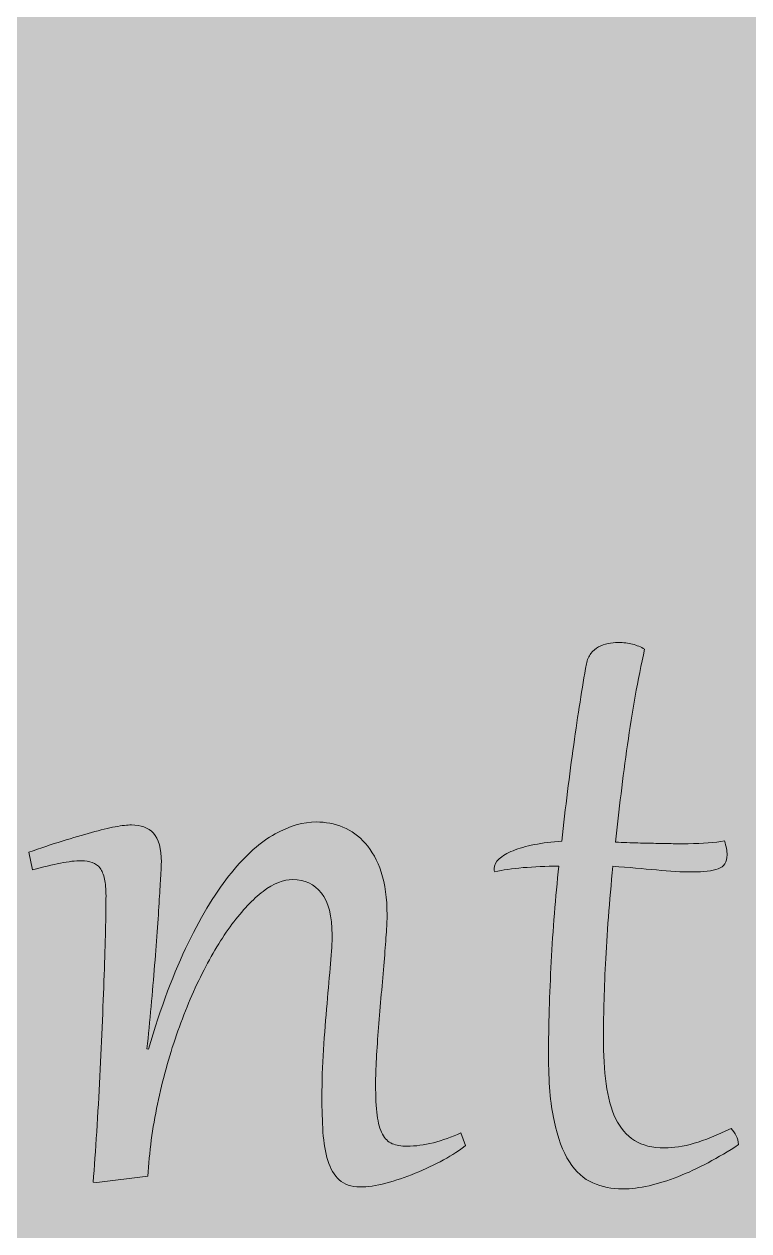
# Model space of a CAD drawing. Extents: x -4214 to -1795, y -2227 to -856.
# Drawn here: x -2501.1 to -2441.2, y -1740.8 to -1641.1 of the extents above; entities that cross this region are included whole.
import ezdxf

# ---------------------------------------------------------------- set-up
doc = ezdxf.new("R2010")
doc.units = 0
doc.header["$MEASUREMENT"] = 0
doc.layers.add('Layer 1', color=7, linetype='Continuous')

# ---------------------------------------------------------------- blocks, each defined once
blk = doc.blocks.new('block 14')
at = {"layer": 'Layer 1', "true_color": 0x2a3f49}
h = blk.add_hatch(color=149, dxfattribs=at)
h.dxf.hatch_style = 2
edge = h.paths.add_edge_path()
edge.add_spline(control_points=[(-2449.842, -1692.73), (-2450.406, -1695.279), (-2450.879, -1697.916), (-2451.263, -1700.635), (-2451.645, -1703.353), (-2451.97, -1706.031), (-2452.239, -1708.678), (-2451.609, -1708.703), (-2450.994, -1708.724), (-2450.395, -1708.739), (-2449.799, -1708.755), (-2449.241, -1708.765), (-2448.724, -1708.78), (-2448.207, -1708.79), (-2447.738, -1708.801), (-2447.316, -1708.801), (-2446.891, -1708.801), (-2446.54, -1708.801), (-2446.259, -1708.801), (-2445.035, -1708.801), (-2444.037, -1708.724), (-2443.256, -1708.575), (-2443.189, -1708.806), (-2443.136, -1709.016), (-2443.095, -1709.2), (-2443.056, -1709.389), (-2443.036, -1709.564), (-2443.036, -1709.727), (-2443.036, -1710.316), (-2443.281, -1710.7), (-2443.77, -1710.874), (-2444.262, -1711.048), (-2444.968, -1711.135), (-2445.895, -1711.135), (-2446.781, -1711.135), (-2447.771, -1711.084), (-2448.865, -1710.971), (-2449.96, -1710.869), (-2451.158, -1710.767), (-2452.461, -1710.669), (-2452.607, -1712.108), (-2452.733, -1713.506), (-2452.832, -1714.873), (-2452.935, -1716.235), (-2453.014, -1717.52), (-2453.076, -1718.728), (-2453.134, -1719.936), (-2453.178, -1721.057), (-2453.206, -1722.092), (-2453.232, -1723.126), (-2453.245, -1724.022), (-2453.245, -1724.79), (-2453.245, -1726.228), (-2453.173, -1727.508), (-2453.024, -1728.635), (-2452.876, -1729.761), (-2452.615, -1730.719), (-2452.239, -1731.507), (-2451.862, -1732.29), (-2451.345, -1732.894), (-2450.687, -1733.309), (-2450.029, -1733.724), (-2449.197, -1733.934), (-2448.191, -1733.934), (-2447.467, -1733.934), (-2446.658, -1733.806), (-2445.765, -1733.55), (-2444.871, -1733.294), (-2443.855, -1732.884), (-2442.713, -1732.321), (-2442.35, -1732.685), (-2442.142, -1733.125), (-2442.089, -1733.652), (-2442.92, -1734.2), (-2443.76, -1734.702), (-2444.607, -1735.152), (-2445.452, -1735.603), (-2446.284, -1735.987), (-2447.103, -1736.309), (-2447.923, -1736.632), (-2448.714, -1736.878), (-2449.479, -1737.052), (-2450.244, -1737.226), (-2450.971, -1737.318), (-2451.655, -1737.318), (-2452.553, -1737.318), (-2453.378, -1737.149), (-2454.123, -1736.821), (-2454.868, -1736.494), (-2455.513, -1735.91), (-2456.055, -1735.07), (-2456.598, -1734.231), (-2457.023, -1733.099), (-2457.325, -1731.676), (-2457.627, -1730.253), (-2457.778, -1728.456), (-2457.778, -1726.28), (-2457.778, -1725.056), (-2457.758, -1723.802), (-2457.717, -1722.501), (-2457.676, -1721.206), (-2457.622, -1719.895), (-2457.555, -1718.564), (-2457.489, -1717.238), (-2457.402, -1715.907), (-2457.294, -1714.581), (-2457.187, -1713.25), (-2457.067, -1711.939), (-2456.931, -1710.654), (-2457.993, -1710.664), (-2458.976, -1710.71), (-2459.882, -1710.782), (-2460.789, -1710.859), (-2461.564, -1710.971), (-2462.207, -1711.135), (-2462.248, -1711.053), (-2462.268, -1710.961), (-2462.268, -1710.854), (-2462.268, -1710.572), (-2462.13, -1710.306), (-2461.856, -1710.06), (-2461.58, -1709.809), (-2461.198, -1709.584), (-2460.707, -1709.384), (-2460.218, -1709.18), (-2459.629, -1709.016), (-2458.945, -1708.877), (-2458.259, -1708.744), (-2457.509, -1708.652), (-2456.69, -1708.596), (-2456.38, -1705.79), (-2456.053, -1703.138), (-2455.702, -1700.645), (-2455.354, -1698.146), (-2455.006, -1695.919), (-2454.655, -1693.958), (-2454.589, -1693.605), (-2454.463, -1693.318), (-2454.284, -1693.093), (-2454.102, -1692.863), (-2453.89, -1692.683), (-2453.649, -1692.545), (-2453.406, -1692.412), (-2453.145, -1692.32), (-2452.863, -1692.264), (-2452.582, -1692.212), (-2452.305, -1692.187), (-2452.036, -1692.187), (-2451.593, -1692.187), (-2451.194, -1692.233), (-2450.838, -1692.325), (-2450.482, -1692.417), (-2450.152, -1692.555), (-2449.842, -1692.73)], knot_values=[0, 0, 0, 0, 1, 1, 1, 2, 2, 2, 3, 3, 3, 4, 4, 4, 5, 5, 5, 6, 6, 6, 7, 7, 7, 8, 8, 8, 9, 9, 9, 10, 10, 10, 11, 11, 11, 12, 12, 12, 13, 13, 13, 14, 14, 14, 15, 15, 15, 16, 16, 16, 17, 17, 17, 18, 18, 18, 19, 19, 19, 20, 20, 20, 21, 21, 21, 22, 22, 22, 23, 23, 23, 24, 24, 24, 25, 25, 25, 26, 26, 26, 27, 27, 27, 28, 28, 28, 29, 29, 29, 30, 30, 30, 31, 31, 31, 32, 32, 32, 33, 33, 33, 34, 34, 34, 35, 35, 35, 36, 36, 36, 37, 37, 37, 38, 38, 38, 39, 39, 39, 40, 40, 40, 41, 41, 41, 42, 42, 42, 43, 43, 43, 44, 44, 44, 45, 45, 45, 46, 46, 46, 47, 47, 47, 48, 48, 48, 49, 49, 49, 50, 50, 50, 51, 51, 51, 51], degree=3, periodic=1)
h = blk.add_hatch(color=149, dxfattribs=at)
h.dxf.hatch_style = 2
edge = h.paths.add_edge_path()
edge.add_spline(control_points=[(-2494.305, -1713.106), (-2494.305, -1712.559), (-2494.346, -1712.093), (-2494.428, -1711.719), (-2494.508, -1711.345), (-2494.633, -1711.043), (-2494.799, -1710.823), (-2494.968, -1710.603), (-2495.178, -1710.444), (-2495.434, -1710.352), (-2495.69, -1710.255), (-2495.992, -1710.209), (-2496.341, -1710.209), (-2496.824, -1710.209), (-2497.4, -1710.275), (-2498.071, -1710.408), (-2498.744, -1710.547), (-2499.51, -1710.726), (-2500.367, -1710.956), (-2500.367, -1710.956), (-2500.669, -1709.502), (-2500.669, -1709.502), (-2499.717, -1709.169), (-2498.801, -1708.862), (-2497.92, -1708.586), (-2497.042, -1708.314), (-2496.233, -1708.074), (-2495.496, -1707.874), (-2494.756, -1707.669), (-2494.106, -1707.516), (-2493.54, -1707.408), (-2492.977, -1707.301), (-2492.534, -1707.249), (-2492.211, -1707.249), (-2491.433, -1707.249), (-2490.827, -1707.48), (-2490.389, -1707.941), (-2489.954, -1708.406), (-2489.736, -1709.2), (-2489.736, -1710.331), (-2489.736, -1710.465), (-2489.749, -1710.777), (-2489.774, -1711.268), (-2489.803, -1711.755), (-2489.838, -1712.379), (-2489.887, -1713.127), (-2489.933, -1713.88), (-2489.989, -1714.745), (-2490.056, -1715.718), (-2490.125, -1716.69), (-2490.202, -1717.73), (-2490.289, -1718.83), (-2490.376, -1719.931), (-2490.473, -1721.068), (-2490.581, -1722.24), (-2490.688, -1723.418), (-2490.801, -1724.59), (-2490.924, -1725.757), (-2490.924, -1725.757), (-2490.801, -1725.778), (-2490.801, -1725.778), (-2489.782, -1722.312), (-2488.686, -1719.388), (-2487.519, -1717.008), (-2486.352, -1714.622), (-2485.164, -1712.692), (-2483.956, -1711.207), (-2482.747, -1709.722), (-2481.544, -1708.652), (-2480.349, -1707.992), (-2479.156, -1707.336), (-2478.014, -1707.009), (-2476.926, -1707.009), (-2476.174, -1707.009), (-2475.449, -1707.147), (-2474.75, -1707.429), (-2474.054, -1707.71), (-2473.432, -1708.161), (-2472.889, -1708.78), (-2472.344, -1709.395), (-2471.911, -1710.193), (-2471.589, -1711.166), (-2471.266, -1712.139), (-2471.105, -1713.316), (-2471.105, -1714.699), (-2471.105, -1715.103), (-2471.131, -1715.641), (-2471.177, -1716.322), (-2471.223, -1716.997), (-2471.282, -1717.755), (-2471.348, -1718.585), (-2471.415, -1719.419), (-2471.492, -1720.3), (-2471.579, -1721.237), (-2471.668, -1722.168), (-2471.745, -1723.085), (-2471.812, -1723.986), (-2471.878, -1724.882), (-2471.934, -1725.737), (-2471.983, -1726.551), (-2472.029, -1727.365), (-2472.052, -1728.072), (-2472.052, -1728.676), (-2472.052, -1729.725), (-2472.009, -1730.575), (-2471.922, -1731.236), (-2471.835, -1731.891), (-2471.691, -1732.413), (-2471.489, -1732.792), (-2471.287, -1733.176), (-2471.018, -1733.437), (-2470.683, -1733.581), (-2470.347, -1733.719), (-2469.938, -1733.79), (-2469.454, -1733.79), (-2468.758, -1733.79), (-2468.033, -1733.693), (-2467.281, -1733.499), (-2466.528, -1733.304), (-2465.77, -1733.033), (-2465.005, -1732.685), (-2465.005, -1732.685), (-2464.621, -1733.729), (-2464.621, -1733.729), (-2465.105, -1734.118), (-2465.716, -1734.517), (-2466.454, -1734.917), (-2467.193, -1735.321), (-2467.969, -1735.69), (-2468.781, -1736.028), (-2469.592, -1736.361), (-2470.401, -1736.632), (-2471.207, -1736.842), (-2472.014, -1737.052), (-2472.725, -1737.154), (-2473.342, -1737.154), (-2474.067, -1737.154), (-2474.638, -1736.96), (-2475.052, -1736.57), (-2475.47, -1736.181), (-2475.782, -1735.649), (-2475.989, -1734.978), (-2476.199, -1734.308), (-2476.332, -1733.524), (-2476.394, -1732.623), (-2476.453, -1731.722), (-2476.483, -1730.76), (-2476.483, -1729.725), (-2476.483, -1728.461), (-2476.44, -1727.16), (-2476.353, -1725.824), (-2476.266, -1724.493), (-2476.169, -1723.218), (-2476.061, -1722.01), (-2475.953, -1720.801), (-2475.856, -1719.706), (-2475.769, -1718.718), (-2475.682, -1717.73), (-2475.639, -1716.941), (-2475.639, -1716.352), (-2475.639, -1714.781), (-2475.933, -1713.624), (-2476.524, -1712.876), (-2477.116, -1712.134), (-2477.899, -1711.76), (-2478.879, -1711.76), (-2479.658, -1711.76), (-2480.477, -1712.088), (-2481.337, -1712.748), (-2482.197, -1713.403), (-2483.052, -1714.304), (-2483.905, -1715.456), (-2484.757, -1716.603), (-2485.576, -1717.96), (-2486.362, -1719.522), (-2487.148, -1721.088), (-2487.854, -1722.778), (-2488.487, -1724.6), (-2489.117, -1726.418), (-2489.641, -1728.322), (-2490.056, -1730.309), (-2490.473, -1732.295), (-2490.734, -1734.282), (-2490.842, -1736.268), (-2490.842, -1736.268), (-2495.05, -1736.791), (-2495.05, -1736.791), (-2495.05, -1736.791), (-2495.373, -1736.77), (-2495.373, -1736.77), (-2495.265, -1735.495), (-2495.166, -1734.108), (-2495.071, -1732.603), (-2494.979, -1731.097), (-2494.889, -1729.572), (-2494.81, -1728.02), (-2494.73, -1726.469), (-2494.659, -1724.933), (-2494.597, -1723.407), (-2494.538, -1721.887), (-2494.485, -1720.464), (-2494.436, -1719.143), (-2494.39, -1717.817), (-2494.357, -1716.634), (-2494.336, -1715.584), (-2494.316, -1714.54), (-2494.305, -1713.711), (-2494.305, -1713.106)], knot_values=[0, 0, 0, 0, 1, 1, 1, 2, 2, 2, 3, 3, 3, 4, 4, 4, 5, 5, 5, 6, 6, 6, 7, 7, 7, 8, 8, 8, 9, 9, 9, 10, 10, 10, 11, 11, 11, 12, 12, 12, 13, 13, 13, 14, 14, 14, 15, 15, 15, 16, 16, 16, 17, 17, 17, 18, 18, 18, 19, 19, 19, 20, 20, 20, 21, 21, 21, 22, 22, 22, 23, 23, 23, 24, 24, 24, 25, 25, 25, 26, 26, 26, 27, 27, 27, 28, 28, 28, 29, 29, 29, 30, 30, 30, 31, 31, 31, 32, 32, 32, 33, 33, 33, 34, 34, 34, 35, 35, 35, 36, 36, 36, 37, 37, 37, 38, 38, 38, 39, 39, 39, 40, 40, 40, 41, 41, 41, 42, 42, 42, 43, 43, 43, 44, 44, 44, 45, 45, 45, 46, 46, 46, 47, 47, 47, 48, 48, 48, 49, 49, 49, 50, 50, 50, 51, 51, 51, 52, 52, 52, 53, 53, 53, 54, 54, 54, 55, 55, 55, 56, 56, 56, 57, 57, 57, 58, 58, 58, 59, 59, 59, 60, 60, 60, 61, 61, 61, 62, 62, 62, 63, 63, 63, 64, 64, 64, 65, 65, 65, 66, 66, 66, 67, 67, 67, 68, 68, 68, 69, 69, 69, 69], degree=3, periodic=1)
at = {"layer": 'Layer 1', "lineweight": 0}
for points, knots in [([(-2449.842, -1692.73), (-2450.406, -1695.279), (-2450.879, -1697.916), (-2451.263, -1700.635), (-2451.645, -1703.353), (-2451.97, -1706.031), (-2452.239, -1708.678), (-2451.609, -1708.703), (-2450.994, -1708.724), (-2450.395, -1708.739), (-2449.799, -1708.755), (-2449.241, -1708.765), (-2448.724, -1708.78), (-2448.207, -1708.79), (-2447.738, -1708.801), (-2447.316, -1708.801), (-2446.891, -1708.801), (-2446.54, -1708.801), (-2446.259, -1708.801), (-2445.035, -1708.801), (-2444.037, -1708.724), (-2443.256, -1708.575), (-2443.189, -1708.806), (-2443.136, -1709.016), (-2443.095, -1709.2), (-2443.056, -1709.389), (-2443.036, -1709.564), (-2443.036, -1709.727), (-2443.036, -1710.316), (-2443.281, -1710.7), (-2443.77, -1710.874), (-2444.262, -1711.048), (-2444.968, -1711.135), (-2445.895, -1711.135), (-2446.781, -1711.135), (-2447.771, -1711.084), (-2448.865, -1710.971), (-2449.96, -1710.869), (-2451.158, -1710.767), (-2452.461, -1710.669), (-2452.607, -1712.108), (-2452.733, -1713.506), (-2452.832, -1714.873), (-2452.935, -1716.235), (-2453.014, -1717.52), (-2453.076, -1718.728), (-2453.134, -1719.936), (-2453.178, -1721.057), (-2453.206, -1722.092), (-2453.232, -1723.126), (-2453.245, -1724.022), (-2453.245, -1724.79), (-2453.245, -1726.228), (-2453.173, -1727.508), (-2453.024, -1728.635), (-2452.876, -1729.761), (-2452.615, -1730.719), (-2452.239, -1731.507), (-2451.862, -1732.29), (-2451.345, -1732.894), (-2450.687, -1733.309), (-2450.029, -1733.724), (-2449.197, -1733.934), (-2448.191, -1733.934), (-2447.467, -1733.934), (-2446.658, -1733.806), (-2445.765, -1733.55), (-2444.871, -1733.294), (-2443.855, -1732.884), (-2442.713, -1732.321), (-2442.35, -1732.685), (-2442.142, -1733.125), (-2442.089, -1733.652), (-2442.92, -1734.2), (-2443.76, -1734.702), (-2444.607, -1735.152), (-2445.452, -1735.603), (-2446.284, -1735.987), (-2447.103, -1736.309), (-2447.923, -1736.632), (-2448.714, -1736.878), (-2449.479, -1737.052), (-2450.244, -1737.226), (-2450.971, -1737.318), (-2451.655, -1737.318), (-2452.553, -1737.318), (-2453.378, -1737.149), (-2454.123, -1736.821), (-2454.868, -1736.494), (-2455.513, -1735.91), (-2456.055, -1735.07), (-2456.598, -1734.231), (-2457.023, -1733.099), (-2457.325, -1731.676), (-2457.627, -1730.253), (-2457.778, -1728.456), (-2457.778, -1726.28), (-2457.778, -1725.056), (-2457.758, -1723.802), (-2457.717, -1722.501), (-2457.676, -1721.206), (-2457.622, -1719.895), (-2457.555, -1718.564), (-2457.489, -1717.238), (-2457.402, -1715.907), (-2457.294, -1714.581), (-2457.187, -1713.25), (-2457.067, -1711.939), (-2456.931, -1710.654), (-2457.993, -1710.664), (-2458.976, -1710.71), (-2459.882, -1710.782), (-2460.789, -1710.859), (-2461.564, -1710.971), (-2462.207, -1711.135), (-2462.248, -1711.053), (-2462.268, -1710.961), (-2462.268, -1710.854), (-2462.268, -1710.572), (-2462.13, -1710.306), (-2461.856, -1710.06), (-2461.58, -1709.809), (-2461.198, -1709.584), (-2460.707, -1709.384), (-2460.218, -1709.18), (-2459.629, -1709.016), (-2458.945, -1708.877), (-2458.259, -1708.744), (-2457.509, -1708.652), (-2456.69, -1708.596), (-2456.38, -1705.79), (-2456.053, -1703.138), (-2455.702, -1700.645), (-2455.354, -1698.146), (-2455.006, -1695.919), (-2454.655, -1693.958), (-2454.589, -1693.605), (-2454.463, -1693.318), (-2454.284, -1693.093), (-2454.102, -1692.863), (-2453.89, -1692.683), (-2453.649, -1692.545), (-2453.406, -1692.412), (-2453.145, -1692.32), (-2452.863, -1692.264), (-2452.582, -1692.212), (-2452.305, -1692.187), (-2452.036, -1692.187), (-2451.593, -1692.187), (-2451.194, -1692.233), (-2450.838, -1692.325), (-2450.482, -1692.417), (-2450.152, -1692.555), (-2449.842, -1692.73)], [0, 0, 0, 0, 1, 1, 1, 2, 2, 2, 3, 3, 3, 4, 4, 4, 5, 5, 5, 6, 6, 6, 7, 7, 7, 8, 8, 8, 9, 9, 9, 10, 10, 10, 11, 11, 11, 12, 12, 12, 13, 13, 13, 14, 14, 14, 15, 15, 15, 16, 16, 16, 17, 17, 17, 18, 18, 18, 19, 19, 19, 20, 20, 20, 21, 21, 21, 22, 22, 22, 23, 23, 23, 24, 24, 24, 25, 25, 25, 26, 26, 26, 27, 27, 27, 28, 28, 28, 29, 29, 29, 30, 30, 30, 31, 31, 31, 32, 32, 32, 33, 33, 33, 34, 34, 34, 35, 35, 35, 36, 36, 36, 37, 37, 37, 38, 38, 38, 39, 39, 39, 40, 40, 40, 41, 41, 41, 42, 42, 42, 43, 43, 43, 44, 44, 44, 45, 45, 45, 46, 46, 46, 47, 47, 47, 48, 48, 48, 49, 49, 49, 50, 50, 50, 51, 51, 51, 51]), ([(-2494.305, -1713.106), (-2494.305, -1712.559), (-2494.346, -1712.093), (-2494.428, -1711.719), (-2494.508, -1711.345), (-2494.633, -1711.043), (-2494.799, -1710.823), (-2494.968, -1710.603), (-2495.178, -1710.444), (-2495.434, -1710.352), (-2495.69, -1710.255), (-2495.992, -1710.209), (-2496.341, -1710.209), (-2496.824, -1710.209), (-2497.4, -1710.275), (-2498.071, -1710.408), (-2498.744, -1710.547), (-2499.51, -1710.726), (-2500.367, -1710.956), (-2500.367, -1710.956), (-2500.669, -1709.502), (-2500.669, -1709.502), (-2499.717, -1709.169), (-2498.801, -1708.862), (-2497.92, -1708.586), (-2497.042, -1708.314), (-2496.233, -1708.074), (-2495.496, -1707.874), (-2494.756, -1707.669), (-2494.106, -1707.516), (-2493.54, -1707.408), (-2492.977, -1707.301), (-2492.534, -1707.249), (-2492.211, -1707.249), (-2491.433, -1707.249), (-2490.827, -1707.48), (-2490.389, -1707.941), (-2489.954, -1708.406), (-2489.736, -1709.2), (-2489.736, -1710.331), (-2489.736, -1710.465), (-2489.749, -1710.777), (-2489.774, -1711.268), (-2489.803, -1711.755), (-2489.838, -1712.379), (-2489.887, -1713.127), (-2489.933, -1713.88), (-2489.989, -1714.745), (-2490.056, -1715.718), (-2490.125, -1716.69), (-2490.202, -1717.73), (-2490.289, -1718.83), (-2490.376, -1719.931), (-2490.473, -1721.068), (-2490.581, -1722.24), (-2490.688, -1723.418), (-2490.801, -1724.59), (-2490.924, -1725.757), (-2490.924, -1725.757), (-2490.801, -1725.778), (-2490.801, -1725.778), (-2489.782, -1722.312), (-2488.686, -1719.388), (-2487.519, -1717.008), (-2486.352, -1714.622), (-2485.164, -1712.692), (-2483.956, -1711.207), (-2482.747, -1709.722), (-2481.544, -1708.652), (-2480.349, -1707.992), (-2479.156, -1707.336), (-2478.014, -1707.009), (-2476.926, -1707.009), (-2476.174, -1707.009), (-2475.449, -1707.147), (-2474.75, -1707.429), (-2474.054, -1707.71), (-2473.432, -1708.161), (-2472.889, -1708.78), (-2472.344, -1709.395), (-2471.911, -1710.193), (-2471.589, -1711.166), (-2471.266, -1712.139), (-2471.105, -1713.316), (-2471.105, -1714.699), (-2471.105, -1715.103), (-2471.131, -1715.641), (-2471.177, -1716.322), (-2471.223, -1716.997), (-2471.282, -1717.755), (-2471.348, -1718.585), (-2471.415, -1719.419), (-2471.492, -1720.3), (-2471.579, -1721.237), (-2471.668, -1722.168), (-2471.745, -1723.085), (-2471.812, -1723.986), (-2471.878, -1724.882), (-2471.934, -1725.737), (-2471.983, -1726.551), (-2472.029, -1727.365), (-2472.052, -1728.072), (-2472.052, -1728.676), (-2472.052, -1729.725), (-2472.009, -1730.575), (-2471.922, -1731.236), (-2471.835, -1731.891), (-2471.691, -1732.413), (-2471.489, -1732.792), (-2471.287, -1733.176), (-2471.018, -1733.437), (-2470.683, -1733.581), (-2470.347, -1733.719), (-2469.938, -1733.79), (-2469.454, -1733.79), (-2468.758, -1733.79), (-2468.033, -1733.693), (-2467.281, -1733.499), (-2466.528, -1733.304), (-2465.77, -1733.033), (-2465.005, -1732.685), (-2465.005, -1732.685), (-2464.621, -1733.729), (-2464.621, -1733.729), (-2465.105, -1734.118), (-2465.716, -1734.517), (-2466.454, -1734.917), (-2467.193, -1735.321), (-2467.969, -1735.69), (-2468.781, -1736.028), (-2469.592, -1736.361), (-2470.401, -1736.632), (-2471.207, -1736.842), (-2472.014, -1737.052), (-2472.725, -1737.154), (-2473.342, -1737.154), (-2474.067, -1737.154), (-2474.638, -1736.96), (-2475.052, -1736.57), (-2475.47, -1736.181), (-2475.782, -1735.649), (-2475.989, -1734.978), (-2476.199, -1734.308), (-2476.332, -1733.524), (-2476.394, -1732.623), (-2476.453, -1731.722), (-2476.483, -1730.76), (-2476.483, -1729.725), (-2476.483, -1728.461), (-2476.44, -1727.16), (-2476.353, -1725.824), (-2476.266, -1724.493), (-2476.169, -1723.218), (-2476.061, -1722.01), (-2475.953, -1720.801), (-2475.856, -1719.706), (-2475.769, -1718.718), (-2475.682, -1717.73), (-2475.639, -1716.941), (-2475.639, -1716.352), (-2475.639, -1714.781), (-2475.933, -1713.624), (-2476.524, -1712.876), (-2477.116, -1712.134), (-2477.899, -1711.76), (-2478.879, -1711.76), (-2479.658, -1711.76), (-2480.477, -1712.088), (-2481.337, -1712.748), (-2482.197, -1713.403), (-2483.052, -1714.304), (-2483.905, -1715.456), (-2484.757, -1716.603), (-2485.576, -1717.96), (-2486.362, -1719.522), (-2487.148, -1721.088), (-2487.854, -1722.778), (-2488.487, -1724.6), (-2489.117, -1726.418), (-2489.641, -1728.322), (-2490.056, -1730.309), (-2490.473, -1732.295), (-2490.734, -1734.282), (-2490.842, -1736.268), (-2490.842, -1736.268), (-2495.05, -1736.791), (-2495.05, -1736.791), (-2495.05, -1736.791), (-2495.373, -1736.77), (-2495.373, -1736.77), (-2495.265, -1735.495), (-2495.166, -1734.108), (-2495.071, -1732.603), (-2494.979, -1731.097), (-2494.889, -1729.572), (-2494.81, -1728.02), (-2494.73, -1726.469), (-2494.659, -1724.933), (-2494.597, -1723.407), (-2494.538, -1721.887), (-2494.485, -1720.464), (-2494.436, -1719.143), (-2494.39, -1717.817), (-2494.357, -1716.634), (-2494.336, -1715.584), (-2494.316, -1714.54), (-2494.305, -1713.711), (-2494.305, -1713.106)], [0, 0, 0, 0, 1, 1, 1, 2, 2, 2, 3, 3, 3, 4, 4, 4, 5, 5, 5, 6, 6, 6, 7, 7, 7, 8, 8, 8, 9, 9, 9, 10, 10, 10, 11, 11, 11, 12, 12, 12, 13, 13, 13, 14, 14, 14, 15, 15, 15, 16, 16, 16, 17, 17, 17, 18, 18, 18, 19, 19, 19, 20, 20, 20, 21, 21, 21, 22, 22, 22, 23, 23, 23, 24, 24, 24, 25, 25, 25, 26, 26, 26, 27, 27, 27, 28, 28, 28, 29, 29, 29, 30, 30, 30, 31, 31, 31, 32, 32, 32, 33, 33, 33, 34, 34, 34, 35, 35, 35, 36, 36, 36, 37, 37, 37, 38, 38, 38, 39, 39, 39, 40, 40, 40, 41, 41, 41, 42, 42, 42, 43, 43, 43, 44, 44, 44, 45, 45, 45, 46, 46, 46, 47, 47, 47, 48, 48, 48, 49, 49, 49, 50, 50, 50, 51, 51, 51, 52, 52, 52, 53, 53, 53, 54, 54, 54, 55, 55, 55, 56, 56, 56, 57, 57, 57, 58, 58, 58, 59, 59, 59, 60, 60, 60, 61, 61, 61, 62, 62, 62, 63, 63, 63, 64, 64, 64, 65, 65, 65, 66, 66, 66, 67, 67, 67, 68, 68, 68, 69, 69, 69, 69])]:
    blk.add_open_spline(points, degree=3, knots=knots, dxfattribs=at)
blk = doc.blocks.new('block 13')
at = {"layer": 'Layer 1'}
blk.add_blockref('block 14', (0, 0), dxfattribs=at)
blk = doc.blocks.new('block 3')
at = {"layer": 'Layer 1'}
blk.add_blockref('block 13', (0, 0), dxfattribs=at)
blk = doc.blocks.new('block 2')
at = {"layer": 'Layer 1', "true_color": 0xd1f7fe}
h = blk.add_hatch(color=7, dxfattribs=at)
h.dxf.hatch_style = 2
edge = h.paths.add_edge_path()
edge.add_spline(control_points=[(-1794.659, -1541.431), (-1798.649, -1538.412), (-1802.263, -1532.957), (-1802.263, -1532.957), (-1818.61, -1510.462), (-1812.956, -1476.786), (-1816.44, -1444.447), (-1820.965, -1402.431), (-1845.854, -1390.896), (-1845.854, -1390.896), (-1804.05, -1322.514), (-1892.292, -1300.542), (-1892.292, -1235.18), (-1892.292, -1185.07), (-1862.628, -1142.357), (-1862.628, -1091.812), (-1862.628, -1048.7), (-1902.166, -1036.972), (-1902.166, -1036.972), (-1867.403, -1000.374), (-1890.029, -934.189), (-1946.844, -934.189), (-2005.099, -934.189), (-2041.371, -964.397), (-2090.141, -964.397), (-2164.557, -964.397), (-2207.797, -887.503), (-2269.21, -938.656), (-2361.653, -869.927), (-2476.864, -966.117), (-2551.279, -966.117), (-2625.692, -966.117), (-2641.586, -875.556), (-2696.264, -901.096), (-2661.195, -910.159), (-2669.29, -950.941), (-2696.643, -950.941), (-2728.631, -950.941), (-2744.91, -917.987), (-2781.111, -917.987), (-2815.612, -917.987), (-2899.41, -972.274), (-2996.855, -864.274), (-2996.855, -864.274), (-2999.685, -861.048), (-3004.227, -855.723), (-3008.771, -861.048), (-3011.602, -864.274), (-3011.602, -864.274), (-3109.046, -972.274), (-3192.844, -917.987), (-3227.345, -917.987), (-3263.546, -917.987), (-3279.825, -950.941), (-3311.816, -950.941), (-3339.168, -950.941), (-3347.261, -910.159), (-3312.192, -901.096), (-3366.87, -875.556), (-3382.764, -966.117), (-3457.177, -966.117), (-3531.593, -966.117), (-3646.803, -869.927), (-3739.248, -938.656), (-3800.66, -887.503), (-3843.9, -964.397), (-3918.315, -964.397), (-3967.085, -964.397), (-4003.357, -934.189), (-4061.612, -934.189), (-4118.429, -934.189), (-4141.053, -1000.374), (-4106.29, -1036.972), (-4106.29, -1036.972), (-4145.828, -1048.7), (-4145.828, -1091.812), (-4145.828, -1142.357), (-4116.166, -1185.07), (-4116.166, -1235.18), (-4116.166, -1300.542), (-4204.407, -1322.514), (-4162.603, -1390.896), (-4162.603, -1390.896), (-4187.491, -1402.431), (-4192.018, -1444.447), (-4195.5, -1476.786), (-4189.846, -1510.462), (-4206.193, -1532.957), (-4206.193, -1532.957), (-4209.854, -1538.247), (-4213.797, -1541.431), (-4209.783, -1544.99), (-4206.193, -1549.904), (-4206.193, -1549.904), (-4189.846, -1572.399), (-4195.5, -1606.075), (-4192.018, -1638.414), (-4187.491, -1680.43), (-4162.603, -1691.965), (-4162.603, -1691.965), (-4204.407, -1760.348), (-4116.166, -1782.319), (-4116.166, -1847.681), (-4116.166, -1897.791), (-4145.828, -1940.504), (-4145.828, -1991.049), (-4145.828, -2034.161), (-4106.29, -2045.889), (-4106.29, -2045.889), (-4141.053, -2082.487), (-4118.429, -2148.672), (-4061.612, -2148.672), (-4003.357, -2148.672), (-3967.085, -2118.464), (-3918.315, -2118.464), (-3843.9, -2118.464), (-3800.66, -2195.358), (-3739.248, -2144.207), (-3646.803, -2212.934), (-3531.593, -2116.744), (-3457.177, -2116.744), (-3382.764, -2116.744), (-3366.87, -2207.305), (-3312.192, -2181.765), (-3347.261, -2172.702), (-3339.168, -2131.92), (-3311.816, -2131.92), (-3279.825, -2131.92), (-3263.546, -2164.874), (-3227.345, -2164.874), (-3192.844, -2164.874), (-3109.046, -2110.587), (-3011.602, -2218.587), (-3011.602, -2218.587), (-3008.771, -2221.813), (-3004.227, -2227.138), (-2999.685, -2221.813), (-2996.855, -2218.587), (-2996.855, -2218.587), (-2899.41, -2110.587), (-2815.612, -2164.874), (-2781.111, -2164.874), (-2744.91, -2164.874), (-2728.631, -2131.92), (-2696.643, -2131.92), (-2669.29, -2131.92), (-2661.195, -2172.702), (-2696.264, -2181.765), (-2641.586, -2207.305), (-2625.692, -2116.744), (-2551.279, -2116.744), (-2476.864, -2116.744), (-2361.653, -2212.934), (-2269.21, -2144.207), (-2207.797, -2195.358), (-2164.557, -2118.464), (-2090.141, -2118.464), (-2041.371, -2118.464), (-2005.099, -2148.672), (-1946.844, -2148.672), (-1890.029, -2148.672), (-1867.403, -2082.487), (-1902.166, -2045.889), (-1902.166, -2045.889), (-1862.628, -2034.161), (-1862.628, -1991.049), (-1862.628, -1940.504), (-1892.292, -1897.791), (-1892.292, -1847.681), (-1892.292, -1782.319), (-1804.05, -1760.348), (-1845.854, -1691.965), (-1845.854, -1691.965), (-1820.965, -1680.43), (-1816.44, -1638.414), (-1812.956, -1606.075), (-1818.61, -1572.399), (-1802.263, -1549.904), (-1802.263, -1549.904), (-1799.123, -1544.754), (-1794.659, -1541.431)], knot_values=[0, 0, 0, 0, 1, 1, 1, 2, 2, 2, 3, 3, 3, 4, 4, 4, 5, 5, 5, 6, 6, 6, 7, 7, 7, 8, 8, 8, 9, 9, 9, 10, 10, 10, 11, 11, 11, 12, 12, 12, 13, 13, 13, 14, 14, 14, 15, 15, 15, 16, 16, 16, 17, 17, 17, 18, 18, 18, 19, 19, 19, 20, 20, 20, 21, 21, 21, 22, 22, 22, 23, 23, 23, 24, 24, 24, 25, 25, 25, 26, 26, 26, 27, 27, 27, 28, 28, 28, 29, 29, 29, 30, 30, 30, 31, 31, 31, 32, 32, 32, 33, 33, 33, 34, 34, 34, 35, 35, 35, 36, 36, 36, 37, 37, 37, 38, 38, 38, 39, 39, 39, 40, 40, 40, 41, 41, 41, 42, 42, 42, 43, 43, 43, 44, 44, 44, 45, 45, 45, 46, 46, 46, 47, 47, 47, 48, 48, 48, 49, 49, 49, 50, 50, 50, 51, 51, 51, 52, 52, 52, 53, 53, 53, 54, 54, 54, 55, 55, 55, 56, 56, 56, 57, 57, 57, 58, 58, 58, 59, 59, 59, 60, 60, 60, 60], degree=3, periodic=1)
at = {"layer": 'Layer 1', "lineweight": 0}
blk.add_open_spline([(-1794.659, -1541.431), (-1798.649, -1538.412), (-1802.263, -1532.957), (-1802.263, -1532.957), (-1818.61, -1510.462), (-1812.956, -1476.786), (-1816.44, -1444.447), (-1820.965, -1402.431), (-1845.854, -1390.896), (-1845.854, -1390.896), (-1804.05, -1322.514), (-1892.292, -1300.542), (-1892.292, -1235.18), (-1892.292, -1185.07), (-1862.628, -1142.357), (-1862.628, -1091.812), (-1862.628, -1048.7), (-1902.166, -1036.972), (-1902.166, -1036.972), (-1867.403, -1000.374), (-1890.029, -934.189), (-1946.844, -934.189), (-2005.099, -934.189), (-2041.371, -964.397), (-2090.141, -964.397), (-2164.557, -964.397), (-2207.797, -887.503), (-2269.21, -938.656), (-2361.653, -869.927), (-2476.864, -966.117), (-2551.279, -966.117), (-2625.692, -966.117), (-2641.586, -875.556), (-2696.264, -901.096), (-2661.195, -910.159), (-2669.29, -950.941), (-2696.643, -950.941), (-2728.631, -950.941), (-2744.91, -917.987), (-2781.111, -917.987), (-2815.612, -917.987), (-2899.41, -972.274), (-2996.855, -864.274), (-2996.855, -864.274), (-2999.685, -861.048), (-3004.227, -855.723), (-3008.771, -861.048), (-3011.602, -864.274), (-3011.602, -864.274), (-3109.046, -972.274), (-3192.844, -917.987), (-3227.345, -917.987), (-3263.546, -917.987), (-3279.825, -950.941), (-3311.816, -950.941), (-3339.168, -950.941), (-3347.261, -910.159), (-3312.192, -901.096), (-3366.87, -875.556), (-3382.764, -966.117), (-3457.177, -966.117), (-3531.593, -966.117), (-3646.803, -869.927), (-3739.248, -938.656), (-3800.66, -887.503), (-3843.9, -964.397), (-3918.315, -964.397), (-3967.085, -964.397), (-4003.357, -934.189), (-4061.612, -934.189), (-4118.429, -934.189), (-4141.053, -1000.374), (-4106.29, -1036.972), (-4106.29, -1036.972), (-4145.828, -1048.7), (-4145.828, -1091.812), (-4145.828, -1142.357), (-4116.166, -1185.07), (-4116.166, -1235.18), (-4116.166, -1300.542), (-4204.407, -1322.514), (-4162.603, -1390.896), (-4162.603, -1390.896), (-4187.491, -1402.431), (-4192.018, -1444.447), (-4195.5, -1476.786), (-4189.846, -1510.462), (-4206.193, -1532.957), (-4206.193, -1532.957), (-4209.854, -1538.247), (-4213.797, -1541.431), (-4209.783, -1544.99), (-4206.193, -1549.904), (-4206.193, -1549.904), (-4189.846, -1572.399), (-4195.5, -1606.075), (-4192.018, -1638.414), (-4187.491, -1680.43), (-4162.603, -1691.965), (-4162.603, -1691.965), (-4204.407, -1760.348), (-4116.166, -1782.319), (-4116.166, -1847.681), (-4116.166, -1897.791), (-4145.828, -1940.504), (-4145.828, -1991.049), (-4145.828, -2034.161), (-4106.29, -2045.889), (-4106.29, -2045.889), (-4141.053, -2082.487), (-4118.429, -2148.672), (-4061.612, -2148.672), (-4003.357, -2148.672), (-3967.085, -2118.464), (-3918.315, -2118.464), (-3843.9, -2118.464), (-3800.66, -2195.358), (-3739.248, -2144.207), (-3646.803, -2212.934), (-3531.593, -2116.744), (-3457.177, -2116.744), (-3382.764, -2116.744), (-3366.87, -2207.305), (-3312.192, -2181.765), (-3347.261, -2172.702), (-3339.168, -2131.92), (-3311.816, -2131.92), (-3279.825, -2131.92), (-3263.546, -2164.874), (-3227.345, -2164.874), (-3192.844, -2164.874), (-3109.046, -2110.587), (-3011.602, -2218.587), (-3011.602, -2218.587), (-3008.771, -2221.813), (-3004.227, -2227.138), (-2999.685, -2221.813), (-2996.855, -2218.587), (-2996.855, -2218.587), (-2899.41, -2110.587), (-2815.612, -2164.874), (-2781.111, -2164.874), (-2744.91, -2164.874), (-2728.631, -2131.92), (-2696.643, -2131.92), (-2669.29, -2131.92), (-2661.195, -2172.702), (-2696.264, -2181.765), (-2641.586, -2207.305), (-2625.692, -2116.744), (-2551.279, -2116.744), (-2476.864, -2116.744), (-2361.653, -2212.934), (-2269.21, -2144.207), (-2207.797, -2195.358), (-2164.557, -2118.464), (-2090.141, -2118.464), (-2041.371, -2118.464), (-2005.099, -2148.672), (-1946.844, -2148.672), (-1890.029, -2148.672), (-1867.403, -2082.487), (-1902.166, -2045.889), (-1902.166, -2045.889), (-1862.628, -2034.161), (-1862.628, -1991.049), (-1862.628, -1940.504), (-1892.292, -1897.791), (-1892.292, -1847.681), (-1892.292, -1782.319), (-1804.05, -1760.348), (-1845.854, -1691.965), (-1845.854, -1691.965), (-1820.965, -1680.43), (-1816.44, -1638.414), (-1812.956, -1606.075), (-1818.61, -1572.399), (-1802.263, -1549.904), (-1802.263, -1549.904), (-1799.123, -1544.754), (-1794.659, -1541.431)], degree=3, knots=[0, 0, 0, 0, 1, 1, 1, 2, 2, 2, 3, 3, 3, 4, 4, 4, 5, 5, 5, 6, 6, 6, 7, 7, 7, 8, 8, 8, 9, 9, 9, 10, 10, 10, 11, 11, 11, 12, 12, 12, 13, 13, 13, 14, 14, 14, 15, 15, 15, 16, 16, 16, 17, 17, 17, 18, 18, 18, 19, 19, 19, 20, 20, 20, 21, 21, 21, 22, 22, 22, 23, 23, 23, 24, 24, 24, 25, 25, 25, 26, 26, 26, 27, 27, 27, 28, 28, 28, 29, 29, 29, 30, 30, 30, 31, 31, 31, 32, 32, 32, 33, 33, 33, 34, 34, 34, 35, 35, 35, 36, 36, 36, 37, 37, 37, 38, 38, 38, 39, 39, 39, 40, 40, 40, 41, 41, 41, 42, 42, 42, 43, 43, 43, 44, 44, 44, 45, 45, 45, 46, 46, 46, 47, 47, 47, 48, 48, 48, 49, 49, 49, 50, 50, 50, 51, 51, 51, 52, 52, 52, 53, 53, 53, 54, 54, 54, 55, 55, 55, 56, 56, 56, 57, 57, 57, 58, 58, 58, 59, 59, 59, 60, 60, 60, 60], dxfattribs=at)
at = {"layer": 'Layer 1'}
blk.add_blockref('block 3', (0, 0), dxfattribs=at)

msp = doc.modelspace()

# ---------------------------------------------------------------- block references
at = {"layer": 'Layer 1'}
msp.add_blockref('block 2', (0, 0), dxfattribs=at)

doc.saveas('drawing.dxf')
